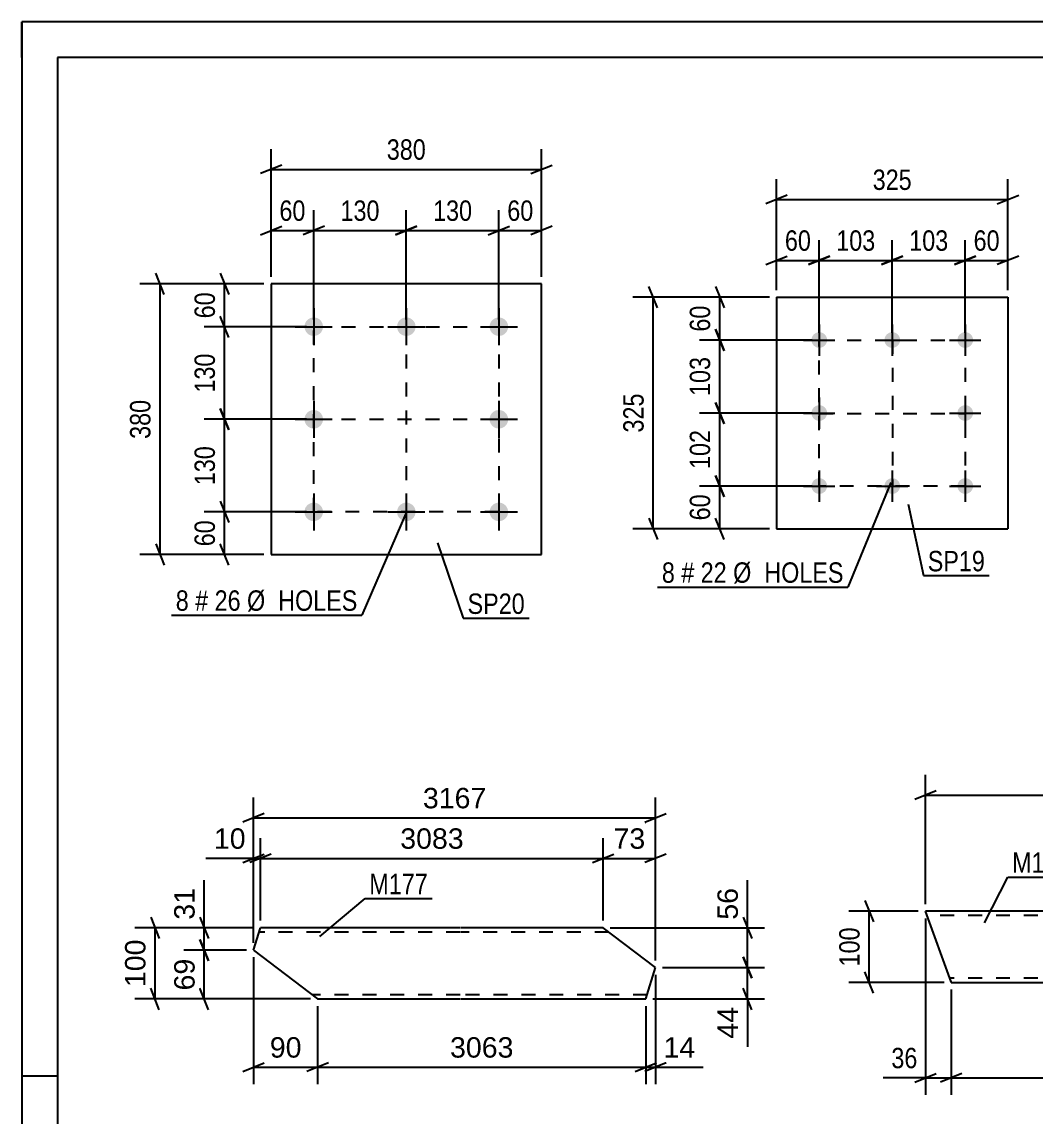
# Model space of a CAD drawing. Header units: millimetres. Extents: x 0 to 420, y 0 to 297.
# Drawn here: x 0 to 142.3, y 143.4 to 297 of the extents above; entities that cross this region are included whole.
import ezdxf

# ---------------------------------------------------------------- set-up
doc = ezdxf.new("R2010")
doc.units = ezdxf.units.MM
doc.linetypes.add('DXK_LINE_DOT2', pattern=[3.9198, 1.9599, -1.9599])
doc.styles.add('Arial', font='ARIAL.TTF', dxfattribs={"height": 0.2})
doc.styles.add('Arial Narrow', font='ARIALN.TTF', dxfattribs={"height": 0.2})

# ---------------------------------------------------------------- blocks, each defined once
blk = doc.blocks.new('Unknown-203762531-1135')
at = {"color": 5, "linetype": 'Continuous'}
for p, q in [((420, 297), (0, 297)), ((0, 297), (0, 0)), ((0, 292), (0, 297)), ((415, 292), (5, 292)), ((5, 292), (5, 5)), ((5, 149), (0, 149))]:
    blk.add_line(p, q, dxfattribs=at)
blk = doc.blocks.new('Bolt-203762531-2951 - 2917')
at = {"linetype": 'Continuous'}
for points in [[(40.99, 255.51, -1), (40.99, 252.91, -1)], [(53.99, 255.51, -1), (53.99, 252.91, -1)], [(66.99, 255.51, -1), (66.99, 252.91, -1)], [(40.99, 242.51, -1), (40.99, 239.91, -1)], [(66.99, 242.51, -1), (66.99, 239.91, -1)], [(40.99, 229.51, -1), (40.99, 226.91, -1)], [(53.99, 229.51, -1), (53.99, 226.91, -1)], [(66.99, 229.51, -1), (66.99, 226.91, -1)]]:
    blk.add_hatch(color=1, dxfattribs=at).paths.add_polyline_path(points)
at = {"color": 1, "linetype": 'Continuous'}
for p, q in [((40.99, 256.81), (40.99, 251.61)), ((53.99, 256.81), (53.99, 251.61)), ((66.99, 256.81), (66.99, 251.61)), ((38.39, 254.21), (43.59, 254.21)), ((51.39, 254.21), (56.59, 254.21)), ((64.39, 254.21), (69.59, 254.21)), ((40.99, 243.81), (40.99, 238.61)), ((66.99, 243.81), (66.99, 238.61)), ((38.39, 241.21), (43.59, 241.21)), ((64.39, 241.21), (69.59, 241.21)), ((40.99, 230.81), (40.99, 225.61)), ((53.99, 230.81), (53.99, 225.61)), ((66.99, 230.81), (66.99, 225.61)), ((38.39, 228.21), (43.59, 228.21)), ((51.39, 228.21), (56.59, 228.21)), ((64.39, 228.21), (69.59, 228.21))]:
    blk.add_line(p, q, dxfattribs=at)
blk = doc.blocks.new('Part-203762531-2956 - 2917')
at = {"color": 2, "linetype": 'Continuous'}
for p, q in [((34.99, 260.21), (34.99, 222.21)), ((72.99, 260.21), (34.99, 260.21)), ((72.99, 222.21), (72.99, 260.21)), ((34.99, 222.21), (72.99, 222.21))]:
    blk.add_line(p, q, dxfattribs=at)
blk = doc.blocks.new('Part-203762531-1890 - 1874')
at = {"color": 2, "linetype": 'Continuous'}
for p, q in [((32.55, 166.69), (33.53, 169.83)), ((61.54, 169.83), (33.53, 169.83)), ((81.64, 169.83), (61.64, 169.83)), ((88.98, 164.23), (81.64, 169.83)), ((32.55, 166.69), (41.54, 159.83)), ((87.61, 159.83), (88.98, 164.23)), ((41.54, 159.83), (61.54, 159.83)), ((61.64, 159.83), (87.61, 159.83))]:
    blk.add_line(p, q, dxfattribs=at)
at = {"color": 7, "linetype": 'DXK_LINE_DOT2'}
for p, q in [((61.54, 169.23), (33.34, 169.23)), ((82.43, 169.23), (61.64, 169.23)), ((61.54, 160.43), (40.75, 160.43)), ((87.8, 160.43), (61.64, 160.43))]:
    blk.add_line(p, q, dxfattribs=at)
blk = doc.blocks.new('Bolt-203762531-3238 - 3204')
at = {"linetype": 'Continuous'}
for points in [[(111.99, 253.44, -1), (111.99, 251.24, -1)], [(122.24, 253.44, -1), (122.24, 251.24, -1)], [(132.49, 253.44, -1), (132.49, 251.24, -1)], [(111.99, 243.19, -1), (111.99, 240.99, -1)], [(132.49, 243.19, -1), (132.49, 240.99, -1)], [(111.99, 232.94, -1), (111.99, 230.74, -1)], [(122.24, 232.94, -1), (122.24, 230.74, -1)], [(132.49, 232.94, -1), (132.49, 230.74, -1)]]:
    blk.add_hatch(color=1, dxfattribs=at).paths.add_polyline_path(points)
at = {"color": 1, "linetype": 'Continuous'}
for p, q in [((111.99, 254.54), (111.99, 250.14)), ((122.24, 254.54), (122.24, 250.14)), ((132.49, 254.54), (132.49, 250.14)), ((109.79, 252.34), (114.19, 252.34)), ((120.04, 252.34), (124.44, 252.34)), ((130.29, 252.34), (134.69, 252.34)), ((111.99, 244.29), (111.99, 239.89)), ((132.49, 244.29), (132.49, 239.89)), ((109.79, 242.09), (114.19, 242.09)), ((130.29, 242.09), (134.69, 242.09)), ((111.99, 234.04), (111.99, 229.64)), ((122.24, 234.04), (122.24, 229.64)), ((132.49, 234.04), (132.49, 229.64)), ((109.79, 231.84), (114.19, 231.84)), ((120.04, 231.84), (124.44, 231.84)), ((130.29, 231.84), (134.69, 231.84))]:
    blk.add_line(p, q, dxfattribs=at)
blk = doc.blocks.new('Part-203762531-3253 - 3204')
at = {"color": 2, "linetype": 'Continuous'}
for p, q in [((105.99, 258.34), (105.99, 225.84)), ((105.99, 258.34), (138.49, 258.34)), ((138.49, 258.34), (138.49, 225.84)), ((105.99, 225.84), (138.49, 225.84))]:
    blk.add_line(p, q, dxfattribs=at)
blk = doc.blocks.new('Part-203762531-3826 - 3810')
at = {"color": 2, "linetype": 'Continuous'}
for p, q in [((130.5, 162.23), (126.89, 172.14)), ((150.53, 172.14), (126.89, 172.14)), ((170.63, 172.14), (150.63, 172.14)), ((174.27, 162.14), (170.63, 172.14)), ((130.53, 162.14), (130.5, 162.23)), ((130.53, 162.14), (150.53, 162.14)), ((150.63, 162.14), (174.27, 162.14))]:
    blk.add_line(p, q, dxfattribs=at)
at = {"color": 7, "linetype": 'DXK_LINE_DOT2'}
for p, q in [((150.53, 171.54), (127.11, 171.54)), ((170.85, 171.54), (150.63, 171.54)), ((150.53, 162.74), (130.31, 162.74)), ((174.05, 162.74), (150.63, 162.74))]:
    blk.add_line(p, q, dxfattribs=at)
blk = doc.blocks.new('Rectangle-203762531-3043 - 2917')
at = {"color": 1, "linetype": 'DXK_LINE_DOT2'}
blk.add_lwpolyline([(40.99, 254.21), (66.99, 254.21), (66.99, 228.21), (40.99, 228.21), (40.99, 254.21)], close=True, dxfattribs=at)
blk = doc.blocks.new('Rectangle-203762531-3340 - 3204')
at = {"color": 1, "linetype": 'DXK_LINE_DOT2'}
blk.add_lwpolyline([(111.99, 252.34), (132.49, 252.34), (132.49, 231.84), (111.99, 231.84), (111.99, 252.34)], close=True, dxfattribs=at)
blk = doc.blocks.new('Line-203762531-3029 - 2917')
at = {"color": 1, "linetype": 'DXK_LINE_DOT2'}
blk.add_line((53.99, 254.21), (53.99, 228.21), dxfattribs=at)
blk = doc.blocks.new('Line-203762531-3326 - 3204')
at = {"color": 1, "linetype": 'DXK_LINE_DOT2'}
blk.add_line((122.29, 252.34), (122.29, 231.84), dxfattribs=at)
blk = doc.blocks.new('Line-203762531-3036 - 2917')
at = {"color": 1, "linetype": 'DXK_LINE_DOT2'}
blk.add_line((40.99, 241.21), (66.99, 241.21), dxfattribs=at)
blk = doc.blocks.new('Line-203762531-3333 - 3204')
at = {"color": 1, "linetype": 'DXK_LINE_DOT2'}
blk.add_line((111.99, 242.04), (132.49, 242.04), dxfattribs=at)
blk = doc.blocks.new('StraightDimension-203762531-2958 - 2917')
at = {"color": 7, "linetype": 'Continuous'}
for p, q in [((34.99, 261.21), (34.99, 279.15)), ((72.99, 261.21), (72.99, 279.15)), ((36.49, 276.9), (33.49, 275.7)), ((71.49, 275.7), (74.49, 276.9)), ((34.99, 276.3), (72.99, 276.3))]:
    blk.add_line(p, q, dxfattribs=at)
at = {"color": 0}
blk.add_wipeout([(57.34, 277.05), (57.34, 281.25), (50.65, 281.25), (50.65, 277.05)], dxfattribs=at)
at = {"color": 3, "style": 'Arial Narrow'}
blk.add_text('380', height=2.863, dxfattribs=at).set_placement((51.25, 277.65))
blk = doc.blocks.new('StraightDimension-203762531-2969 - 2917')
at = {"color": 7, "linetype": 'Continuous'}
for p, q in [((53.99, 255.21), (53.99, 270.57)), ((66.99, 255.21), (66.99, 270.57)), ((55.49, 268.32), (52.49, 267.12)), ((53.99, 267.72), (66.99, 267.72)), ((65.49, 267.12), (68.49, 268.32))]:
    blk.add_line(p, q, dxfattribs=at)
at = {"color": 0}
blk.add_wipeout([(63.84, 268.47), (63.84, 272.67), (57.15, 272.67), (57.15, 268.47)], dxfattribs=at)
at = {"color": 3, "style": 'Arial Narrow'}
blk.add_text('130', height=2.863, dxfattribs=at).set_placement((57.75, 269.07))
blk = doc.blocks.new('StraightDimension-203762531-2971 - 2917')
at = {"color": 7, "linetype": 'Continuous'}
for p, q in [((40.99, 255.21), (40.99, 270.57)), ((53.99, 255.21), (53.99, 270.57)), ((42.49, 268.32), (39.49, 267.12)), ((40.99, 267.72), (53.99, 267.72)), ((52.49, 267.12), (55.49, 268.32))]:
    blk.add_line(p, q, dxfattribs=at)
at = {"color": 0}
blk.add_wipeout([(50.84, 268.47), (50.84, 272.67), (44.15, 272.67), (44.15, 268.47)], dxfattribs=at)
at = {"color": 3, "style": 'Arial Narrow'}
blk.add_text('130', height=2.863, dxfattribs=at).set_placement((44.75, 269.07))
blk = doc.blocks.new('StraightDimension-203762531-2973 - 2917')
at = {"color": 7, "linetype": 'Continuous'}
for p, q in [((34.99, 261.21), (34.99, 270.57)), ((40.99, 255.21), (40.99, 270.57)), ((33.49, 267.12), (36.49, 268.32)), ((34.99, 267.72), (40.99, 267.72)), ((42.49, 268.32), (39.49, 267.12))]:
    blk.add_line(p, q, dxfattribs=at)
at = {"color": 0}
blk.add_wipeout([(40.42, 268.47), (40.42, 272.67), (35.57, 272.67), (35.57, 268.47)], dxfattribs=at)
at = {"color": 3, "style": 'Arial Narrow'}
blk.add_text('60', height=2.863, dxfattribs=at).set_placement((36.17, 269.07))
blk = doc.blocks.new('StraightDimension-203762531-2983 - 2917')
at = {"color": 7, "linetype": 'Continuous'}
for p, q in [((66.99, 255.21), (66.99, 270.57)), ((72.99, 261.21), (72.99, 270.57)), ((65.49, 267.12), (68.49, 268.32)), ((66.99, 267.72), (72.99, 267.72)), ((74.49, 268.32), (71.49, 267.12))]:
    blk.add_line(p, q, dxfattribs=at)
at = {"color": 0}
blk.add_wipeout([(72.42, 268.47), (72.42, 272.67), (67.57, 272.67), (67.57, 268.47)], dxfattribs=at)
at = {"color": 3, "style": 'Arial Narrow'}
blk.add_text('60', height=2.863, dxfattribs=at).set_placement((68.17, 269.07))
blk = doc.blocks.new('StraightDimension-203762531-2994 - 2917')
at = {"color": 7, "linetype": 'Continuous'}
for p, q in [((20, 258.71), (18.8, 261.71)), ((33.99, 260.21), (16.55, 260.21)), ((19.4, 222.21), (19.4, 260.21)), ((18.8, 223.71), (20, 220.71)), ((33.99, 222.21), (16.55, 222.21))]:
    blk.add_line(p, q, dxfattribs=at)
at = {"color": 0}
blk.add_wipeout([(18.65, 244.55), (14.45, 244.55), (14.45, 237.86), (18.65, 237.86)], dxfattribs=at)
at = {"color": 3, "style": 'Arial Narrow'}
blk.add_text('380', height=2.863, rotation=90.0002, dxfattribs=at).set_placement((18.05, 238.46))
blk = doc.blocks.new('StraightDimension-203762531-3005 - 2917')
at = {"color": 7, "linetype": 'Continuous'}
for p, q in [((39.99, 241.21), (25.61, 241.21)), ((29.06, 239.71), (27.86, 242.71)), ((28.46, 228.21), (28.46, 241.21)), ((27.86, 229.71), (29.06, 226.71)), ((39.99, 228.21), (25.61, 228.21))]:
    blk.add_line(p, q, dxfattribs=at)
at = {"color": 0}
blk.add_wipeout([(27.71, 238.05), (23.51, 238.05), (23.51, 231.36), (27.71, 231.36)], dxfattribs=at)
at = {"color": 3, "style": 'Arial Narrow'}
blk.add_text('130', height=2.863, rotation=90.0002, dxfattribs=at).set_placement((27.11, 231.96))
blk = doc.blocks.new('StraightDimension-203762531-3007 - 2917')
at = {"color": 7, "linetype": 'Continuous'}
for p, q in [((29.06, 252.71), (27.86, 255.71)), ((39.99, 254.21), (25.61, 254.21)), ((28.46, 241.21), (28.46, 254.21)), ((39.99, 241.21), (25.61, 241.21)), ((27.86, 242.71), (29.06, 239.71))]:
    blk.add_line(p, q, dxfattribs=at)
at = {"color": 0}
blk.add_wipeout([(27.71, 251.05), (23.51, 251.05), (23.51, 244.36), (27.71, 244.36)], dxfattribs=at)
at = {"color": 3, "style": 'Arial Narrow'}
blk.add_text('130', height=2.863, rotation=90.0002, dxfattribs=at).set_placement((27.11, 244.96))
blk = doc.blocks.new('StraightDimension-203762531-3009 - 2917')
at = {"color": 7, "linetype": 'Continuous'}
for p, q in [((27.86, 229.71), (29.06, 226.71)), ((39.99, 228.21), (25.61, 228.21)), ((28.46, 222.21), (28.46, 228.21)), ((29.06, 220.71), (27.86, 223.71)), ((33.99, 222.21), (25.61, 222.21))]:
    blk.add_line(p, q, dxfattribs=at)
at = {"color": 0}
blk.add_wipeout([(27.71, 227.63), (23.51, 227.63), (23.51, 222.78), (27.71, 222.78)], dxfattribs=at)
at = {"color": 3, "style": 'Arial Narrow'}
blk.add_text('60', height=2.863, rotation=90.0002, dxfattribs=at).set_placement((27.11, 223.38))
blk = doc.blocks.new('StraightDimension-203762531-3019 - 2917')
at = {"color": 7, "linetype": 'Continuous'}
for p, q in [((27.86, 261.71), (29.06, 258.71)), ((33.99, 260.21), (25.61, 260.21)), ((28.46, 254.21), (28.46, 260.21)), ((29.06, 252.71), (27.86, 255.71)), ((39.99, 254.21), (25.61, 254.21))]:
    blk.add_line(p, q, dxfattribs=at)
at = {"color": 0}
blk.add_wipeout([(27.71, 259.63), (23.51, 259.63), (23.51, 254.78), (27.71, 254.78)], dxfattribs=at)
at = {"color": 3, "style": 'Arial Narrow'}
blk.add_text('60', height=2.863, rotation=90.0002, dxfattribs=at).set_placement((27.11, 255.38))
blk = doc.blocks.new('StraightDimension-203762531-13877 - 1874')
at = {"color": 7, "linetype": 'Continuous'}
for p, q in [((101.3, 165.73), (102.5, 162.73)), ((89.98, 164.23), (104.3, 164.23)), ((101.9, 159.83), (101.9, 164.23)), ((102.5, 158.33), (101.3, 161.33)), ((88.61, 159.83), (104.3, 159.83))]:
    blk.add_line(p, q, dxfattribs=at)
at = {"color": 0}
blk.add_wipeout([(101.15, 159.31), (96.95, 159.31), (96.95, 153.66), (101.15, 153.66)], dxfattribs=at)
at = {"color": 7, "linetype": 'Continuous'}
blk.add_line((101.9, 159.83), (101.9, 153.13), dxfattribs=at)
blk.add_line((101.9, 159.83), (101.9, 153.13), dxfattribs=at)
at = {"color": 3, "style": 'Arial'}
blk.add_text('44', height=2.865, rotation=90.0002, dxfattribs=at).set_placement((100.55, 154.26))
blk = doc.blocks.new('StraightDimension-203762531-13668 - 1874')
at = {"color": 7, "linetype": 'Continuous'}
for p, q in [((32.55, 167.69), (32.55, 182.42)), ((33.53, 170.83), (33.53, 182.42)), ((31.05, 178.97), (34.05, 180.17)), ((35.03, 180.17), (32.03, 178.97)), ((32.55, 179.57), (33.53, 179.57))]:
    blk.add_line(p, q, dxfattribs=at)
at = {"color": 0}
blk.add_wipeout([(32.02, 180.32), (32.02, 184.52), (26.37, 184.52), (26.37, 180.32)], dxfattribs=at)
at = {"color": 7, "linetype": 'Continuous'}
blk.add_line((32.55, 179.57), (25.85, 179.57), dxfattribs=at)
blk.add_line((32.55, 179.57), (25.85, 179.57), dxfattribs=at)
at = {"color": 3, "style": 'Arial'}
blk.add_text('10', height=2.865, dxfattribs=at).set_placement((26.97, 180.92))
blk = doc.blocks.new('StraightDimension-203762531-13732 - 1874')
at = {"color": 7, "linetype": 'Continuous'}
for p, q in [((41.54, 158.83), (41.54, 147.85)), ((87.61, 158.83), (87.61, 147.85)), ((43.04, 150.85), (40.04, 149.65)), ((86.11, 149.65), (89.11, 150.85)), ((41.54, 150.25), (87.61, 150.25))]:
    blk.add_line(p, q, dxfattribs=at)
at = {"color": 0}
blk.add_wipeout([(69.62, 151), (69.62, 155.2), (59.53, 155.2), (59.53, 151)], dxfattribs=at)
at = {"color": 3, "style": 'Arial'}
blk.add_text('3063', height=2.865, dxfattribs=at).set_placement((60.13, 151.6))
blk = doc.blocks.new('StraightDimension-203762531-13666 - 1874')
at = {"color": 7, "linetype": 'Continuous'}
for p, q in [((81.64, 170.83), (81.64, 182.42)), ((88.98, 165.23), (88.98, 182.42)), ((80.14, 178.97), (83.14, 180.17)), ((90.48, 180.17), (87.48, 178.97)), ((81.64, 179.57), (88.98, 179.57))]:
    blk.add_line(p, q, dxfattribs=at)
at = {"color": 0}
blk.add_wipeout([(88.14, 180.32), (88.14, 184.52), (82.49, 184.52), (82.49, 180.32)], dxfattribs=at)
at = {"color": 3, "style": 'Arial'}
blk.add_text('73', height=2.865, dxfattribs=at).set_placement((83.09, 180.92))
blk = doc.blocks.new('StraightDimension-203762531-13650 - 1874')
at = {"color": 7, "linetype": 'Continuous'}
for p, q in [((32.55, 167.69), (32.55, 188.1)), ((88.98, 165.23), (88.98, 188.1)), ((34.05, 185.85), (31.05, 184.65)), ((32.55, 185.25), (88.98, 185.25)), ((87.48, 184.65), (90.48, 185.85))]:
    blk.add_line(p, q, dxfattribs=at)
at = {"color": 0}
blk.add_wipeout([(65.81, 186), (65.81, 190.2), (55.72, 190.2), (55.72, 186)], dxfattribs=at)
at = {"color": 3, "style": 'Arial'}
blk.add_text('3167', height=2.865, dxfattribs=at).set_placement((56.32, 186.6))
blk = doc.blocks.new('StraightDimension-203762531-13795 - 1874')
at = {"color": 7, "linetype": 'Continuous'}
for p, q in [((18.1, 171.33), (19.3, 168.33)), ((32.53, 169.83), (15.85, 169.83)), ((18.7, 159.83), (18.7, 169.83)), ((19.3, 158.33), (18.1, 161.33)), ((40.54, 159.83), (15.85, 159.83))]:
    blk.add_line(p, q, dxfattribs=at)
at = {"color": 0}
blk.add_wipeout([(17.95, 168.77), (13.75, 168.77), (13.75, 160.9), (17.95, 160.9)], dxfattribs=at)
at = {"color": 3, "style": 'Arial'}
blk.add_text('100', height=2.865, rotation=90.0002, dxfattribs=at).set_placement((17.35, 161.5))
blk = doc.blocks.new('StraightDimension-203762531-13667 - 1874')
at = {"color": 7, "linetype": 'Continuous'}
for p, q in [((33.53, 170.83), (33.53, 182.42)), ((81.64, 170.83), (81.64, 182.42)), ((35.03, 180.17), (32.03, 178.97)), ((80.14, 178.97), (83.14, 180.17)), ((33.53, 179.57), (81.64, 179.57))]:
    blk.add_line(p, q, dxfattribs=at)
at = {"color": 0}
blk.add_wipeout([(62.63, 180.32), (62.63, 184.52), (52.54, 184.52), (52.54, 180.32)], dxfattribs=at)
at = {"color": 3, "style": 'Arial'}
blk.add_text('3083', height=2.865, dxfattribs=at).set_placement((53.14, 180.92))
blk = doc.blocks.new('StraightDimension-203762531-13731 - 1874')
at = {"color": 7, "linetype": 'Continuous'}
for p, q in [((88.98, 163.23), (88.98, 147.85)), ((87.61, 158.83), (87.61, 147.85)), ((86.11, 149.65), (89.11, 150.85)), ((90.48, 150.85), (87.48, 149.65)), ((87.61, 150.25), (88.98, 150.25))]:
    blk.add_line(p, q, dxfattribs=at)
at = {"color": 0}
blk.add_wipeout([(95.16, 151), (95.16, 155.2), (89.51, 155.2), (89.51, 151)], dxfattribs=at)
at = {"color": 7, "linetype": 'Continuous'}
blk.add_line((88.98, 150.25), (95.68, 150.25), dxfattribs=at)
blk.add_line((88.98, 150.25), (95.68, 150.25), dxfattribs=at)
at = {"color": 3, "style": 'Arial'}
blk.add_text('14', height=2.865, dxfattribs=at).set_placement((90.11, 151.6))
blk = doc.blocks.new('StraightDimension-203762531-13733 - 1874')
at = {"color": 7, "linetype": 'Continuous'}
for p, q in [((32.55, 165.69), (32.55, 147.85)), ((41.54, 158.83), (41.54, 147.85)), ((31.05, 149.65), (34.05, 150.85)), ((43.04, 150.85), (40.04, 149.65)), ((32.55, 150.25), (41.54, 150.25))]:
    blk.add_line(p, q, dxfattribs=at)
at = {"color": 0}
blk.add_wipeout([(39.87, 151), (39.87, 155.2), (34.22, 155.2), (34.22, 151)], dxfattribs=at)
at = {"color": 3, "style": 'Arial'}
blk.add_text('90', height=2.865, dxfattribs=at).set_placement((34.82, 151.6))
blk = doc.blocks.new('StraightDimension-203762531-13827 - 1874')
at = {"color": 7, "linetype": 'Continuous'}
for p, q in [((25.01, 171.33), (26.21, 168.33)), ((32.53, 169.83), (22.76, 169.83)), ((25.61, 166.69), (25.61, 169.83)), ((26.21, 165.19), (25.01, 168.19)), ((31.55, 166.69), (22.76, 166.69))]:
    blk.add_line(p, q, dxfattribs=at)
at = {"color": 0}
blk.add_wipeout([(24.86, 176), (20.66, 176), (20.66, 170.36), (24.86, 170.36)], dxfattribs=at)
at = {"color": 7, "linetype": 'Continuous'}
blk.add_line((25.61, 169.83), (25.61, 176.53), dxfattribs=at)
blk.add_line((25.61, 169.83), (25.61, 176.53), dxfattribs=at)
at = {"color": 3, "style": 'Arial'}
blk.add_text('31', height=2.865, rotation=90.0002, dxfattribs=at).set_placement((24.26, 170.96))
blk = doc.blocks.new('StraightDimension-203762531-13828 - 1874')
at = {"color": 7, "linetype": 'Continuous'}
for p, q in [((25.01, 168.19), (26.21, 165.19)), ((31.55, 166.69), (22.76, 166.69)), ((25.61, 159.83), (25.61, 166.69)), ((26.21, 158.33), (25.01, 161.33)), ((40.54, 159.83), (22.76, 159.83))]:
    blk.add_line(p, q, dxfattribs=at)
at = {"color": 0}
blk.add_wipeout([(24.86, 166.08), (20.66, 166.08), (20.66, 160.43), (24.86, 160.43)], dxfattribs=at)
at = {"color": 3, "style": 'Arial'}
blk.add_text('69', height=2.865, rotation=90.0002, dxfattribs=at).set_placement((24.26, 161.03))
blk = doc.blocks.new('StraightDimension-203762531-13876 - 1874')
at = {"color": 7, "linetype": 'Continuous'}
for p, q in [((101.3, 171.33), (102.5, 168.33)), ((82.64, 169.83), (104.3, 169.83)), ((101.9, 164.23), (101.9, 169.83)), ((102.5, 162.73), (101.3, 165.73)), ((89.98, 164.23), (104.3, 164.23))]:
    blk.add_line(p, q, dxfattribs=at)
at = {"color": 0}
blk.add_wipeout([(101.15, 176), (96.95, 176), (96.95, 170.36), (101.15, 170.36)], dxfattribs=at)
at = {"color": 7, "linetype": 'Continuous'}
blk.add_line((101.9, 169.83), (101.9, 176.53), dxfattribs=at)
blk.add_line((101.9, 169.83), (101.9, 176.53), dxfattribs=at)
at = {"color": 3, "style": 'Arial'}
blk.add_text('56', height=2.865, rotation=90.0002, dxfattribs=at).set_placement((100.55, 170.96))
blk = doc.blocks.new('StraightDimension-203762531-3255 - 3204')
at = {"color": 7, "linetype": 'Continuous'}
for p, q in [((89.27, 256.84), (88.07, 259.84)), ((104.99, 258.34), (85.82, 258.34)), ((88.67, 225.84), (88.67, 258.34)), ((104.99, 225.84), (85.82, 225.84)), ((88.07, 227.34), (89.27, 224.34))]:
    blk.add_line(p, q, dxfattribs=at)
at = {"color": 0}
blk.add_wipeout([(87.92, 245.44), (83.72, 245.44), (83.72, 238.75), (87.92, 238.75)], dxfattribs=at)
at = {"color": 3, "style": 'Arial Narrow'}
blk.add_text('325', height=2.863, rotation=90.0002, dxfattribs=at).set_placement((87.32, 239.35))
blk = doc.blocks.new('StraightDimension-203762531-3266 - 3204')
at = {"color": 7, "linetype": 'Continuous'}
for p, q in [((97.41, 259.84), (98.61, 256.84)), ((104.99, 258.34), (95.16, 258.34)), ((98.01, 252.34), (98.01, 258.34)), ((98.61, 250.84), (97.41, 253.84)), ((110.99, 252.34), (95.16, 252.34))]:
    blk.add_line(p, q, dxfattribs=at)
at = {"color": 0}
blk.add_wipeout([(97.26, 257.77), (93.06, 257.77), (93.06, 252.92), (97.26, 252.92)], dxfattribs=at)
at = {"color": 3, "style": 'Arial Narrow'}
blk.add_text('60', height=2.863, rotation=90.0002, dxfattribs=at).set_placement((96.66, 253.52))
blk = doc.blocks.new('StraightDimension-203762531-3276 - 3204')
at = {"color": 7, "linetype": 'Continuous'}
for p, q in [((97.41, 233.34), (98.61, 230.34)), ((110.99, 231.84), (95.16, 231.84)), ((98.01, 225.84), (98.01, 231.84)), ((104.99, 225.84), (95.16, 225.84)), ((98.61, 224.34), (97.41, 227.34))]:
    blk.add_line(p, q, dxfattribs=at)
at = {"color": 0}
blk.add_wipeout([(97.26, 231.27), (93.06, 231.27), (93.06, 226.42), (97.26, 226.42)], dxfattribs=at)
at = {"color": 3, "style": 'Arial Narrow'}
blk.add_text('60', height=2.863, rotation=90.0002, dxfattribs=at).set_placement((96.66, 227.02))
blk = doc.blocks.new('StraightDimension-203762531-3286 - 3204')
at = {"color": 7, "linetype": 'Continuous'}
for p, q in [((97.41, 253.84), (98.61, 250.84)), ((110.99, 252.34), (95.16, 252.34)), ((98.01, 242.09), (98.01, 252.34)), ((98.61, 240.59), (97.41, 243.59)), ((110.99, 242.09), (95.16, 242.09))]:
    blk.add_line(p, q, dxfattribs=at)
at = {"color": 0}
blk.add_wipeout([(97.26, 250.56), (93.06, 250.56), (93.06, 243.88), (97.26, 243.88)], dxfattribs=at)
at = {"color": 3, "style": 'Arial Narrow'}
blk.add_text('103', height=2.863, rotation=90.0002, dxfattribs=at).set_placement((96.66, 244.48))
blk = doc.blocks.new('StraightDimension-203762531-3288 - 3204')
at = {"color": 7, "linetype": 'Continuous'}
for p, q in [((97.41, 243.59), (98.61, 240.59)), ((110.99, 242.09), (95.16, 242.09)), ((98.01, 231.84), (98.01, 242.09)), ((98.61, 230.34), (97.41, 233.34)), ((110.99, 231.84), (95.16, 231.84))]:
    blk.add_line(p, q, dxfattribs=at)
at = {"color": 0}
blk.add_wipeout([(97.26, 240.31), (93.06, 240.31), (93.06, 233.63), (97.26, 233.63)], dxfattribs=at)
at = {"color": 3, "style": 'Arial Narrow'}
blk.add_text('102', height=2.863, rotation=90.0002, dxfattribs=at).set_placement((96.66, 234.23))
blk = doc.blocks.new('StraightDimension-203762531-3291 - 3204')
at = {"color": 7, "linetype": 'Continuous'}
for p, q in [((111.99, 253.34), (111.99, 266.37)), ((122.24, 253.34), (122.24, 266.37)), ((110.49, 262.92), (113.49, 264.12)), ((111.99, 263.52), (122.24, 263.52)), ((123.74, 264.12), (120.74, 262.92))]:
    blk.add_line(p, q, dxfattribs=at)
at = {"color": 0}
blk.add_wipeout([(120.45, 264.27), (120.45, 268.47), (113.77, 268.47), (113.77, 264.27)], dxfattribs=at)
at = {"color": 3, "style": 'Arial Narrow'}
blk.add_text('103', height=2.863, dxfattribs=at).set_placement((114.37, 264.87))
blk = doc.blocks.new('StraightDimension-203762531-3293 - 3204')
at = {"color": 7, "linetype": 'Continuous'}
for p, q in [((122.24, 253.34), (122.24, 266.37)), ((132.49, 253.34), (132.49, 266.37)), ((120.74, 262.92), (123.74, 264.12)), ((122.24, 263.52), (132.49, 263.52)), ((133.99, 264.12), (130.99, 262.92))]:
    blk.add_line(p, q, dxfattribs=at)
at = {"color": 0}
blk.add_wipeout([(130.7, 264.27), (130.7, 268.47), (124.02, 268.47), (124.02, 264.27)], dxfattribs=at)
at = {"color": 3, "style": 'Arial Narrow'}
blk.add_text('103', height=2.863, dxfattribs=at).set_placement((124.62, 264.87))
blk = doc.blocks.new('StraightDimension-203762531-3295 - 3204')
at = {"color": 7, "linetype": 'Continuous'}
for p, q in [((105.99, 259.34), (105.99, 266.37)), ((111.99, 253.34), (111.99, 266.37)), ((104.49, 262.92), (107.49, 264.12)), ((105.99, 263.52), (111.99, 263.52)), ((113.49, 264.12), (110.49, 262.92))]:
    blk.add_line(p, q, dxfattribs=at)
at = {"color": 0}
blk.add_wipeout([(111.41, 264.27), (111.41, 268.47), (106.56, 268.47), (106.56, 264.27)], dxfattribs=at)
at = {"color": 3, "style": 'Arial Narrow'}
blk.add_text('60', height=2.863, dxfattribs=at).set_placement((107.16, 264.87))
blk = doc.blocks.new('StraightDimension-203762531-3305 - 3204')
at = {"color": 7, "linetype": 'Continuous'}
for p, q in [((132.49, 253.34), (132.49, 266.37)), ((138.49, 259.34), (138.49, 266.37)), ((130.99, 262.92), (133.99, 264.12)), ((132.49, 263.52), (138.49, 263.52)), ((139.99, 264.12), (136.99, 262.92))]:
    blk.add_line(p, q, dxfattribs=at)
at = {"color": 0}
blk.add_wipeout([(137.91, 264.27), (137.91, 268.47), (133.06, 268.47), (133.06, 264.27)], dxfattribs=at)
at = {"color": 3, "style": 'Arial Narrow'}
blk.add_text('60', height=2.863, dxfattribs=at).set_placement((133.66, 264.87))
blk = doc.blocks.new('StraightDimension-203762531-3316 - 3204')
at = {"color": 7, "linetype": 'Continuous'}
for p, q in [((105.99, 259.34), (105.99, 274.91)), ((138.49, 259.34), (138.49, 274.91)), ((107.49, 272.66), (104.49, 271.46)), ((105.99, 272.06), (138.49, 272.06)), ((136.99, 271.46), (139.99, 272.66))]:
    blk.add_line(p, q, dxfattribs=at)
at = {"color": 0}
blk.add_wipeout([(125.58, 272.81), (125.58, 277.01), (118.89, 277.01), (118.89, 272.81)], dxfattribs=at)
at = {"color": 3, "style": 'Arial Narrow'}
blk.add_text('325', height=2.863, dxfattribs=at).set_placement((119.49, 273.41))
blk = doc.blocks.new('StraightDimension-203762531-3889 - 3810')
at = {"color": 7, "linetype": 'Continuous'}
for p, q in [((126.89, 173.14), (126.89, 191.29)), ((174.27, 163.14), (174.27, 191.29)), ((128.39, 189.04), (125.39, 187.84)), ((172.77, 187.84), (175.77, 189.04)), ((126.89, 188.44), (174.27, 188.44))]:
    blk.add_line(p, q, dxfattribs=at)
at = {"color": 0}
blk.add_wipeout([(154.84, 189.19), (154.84, 193.39), (146.32, 193.39), (146.32, 189.19)], dxfattribs=at)
at = {"color": 3, "style": 'Arial Narrow'}
blk.add_text('3261', height=2.863, dxfattribs=at).set_placement((146.92, 189.79))
blk = doc.blocks.new('StraightDimension-203762531-3854 - 3810')
at = {"color": 7, "linetype": 'Continuous'}
for p, q in [((126.89, 171.14), (126.89, 146.36)), ((130.53, 161.14), (130.53, 146.36)), ((125.39, 148.16), (128.39, 149.36)), ((132.03, 149.36), (129.03, 148.16)), ((126.89, 148.76), (130.53, 148.76))]:
    blk.add_line(p, q, dxfattribs=at)
at = {"color": 0}
blk.add_wipeout([(126.36, 149.51), (126.36, 153.71), (121.51, 153.71), (121.51, 149.51)], dxfattribs=at)
at = {"color": 7, "linetype": 'Continuous'}
blk.add_line((126.89, 148.76), (120.98, 148.76), dxfattribs=at)
blk.add_line((126.89, 148.76), (120.98, 148.76), dxfattribs=at)
at = {"color": 3, "style": 'Arial Narrow'}
blk.add_text('36', height=2.863, dxfattribs=at).set_placement((122.11, 150.11))
blk = doc.blocks.new('StraightDimension-203762531-3829 - 3810')
at = {"color": 7, "linetype": 'Continuous'}
for p, q in [((118.4, 173.64), (119.6, 170.64)), ((125.89, 172.14), (116.15, 172.14)), ((119, 162.14), (119, 172.14)), ((119.6, 160.64), (118.4, 163.64)), ((129.53, 162.14), (116.15, 162.14))]:
    blk.add_line(p, q, dxfattribs=at)
at = {"color": 0}
blk.add_wipeout([(118.25, 170.48), (114.05, 170.48), (114.05, 163.8), (118.25, 163.8)], dxfattribs=at)
at = {"color": 3, "style": 'Arial Narrow'}
blk.add_text('100', height=2.863, rotation=90.0002, dxfattribs=at).set_placement((117.65, 164.4))
blk = doc.blocks.new('StraightDimension-203762531-3871 - 3810')
at = {"color": 7, "linetype": 'Continuous'}
for p, q in [((130.53, 161.14), (130.53, 146.36)), ((174.27, 161.14), (174.27, 146.36)), ((132.03, 149.36), (129.03, 148.16)), ((172.77, 148.16), (175.77, 149.36)), ((130.53, 148.76), (174.27, 148.76))]:
    blk.add_line(p, q, dxfattribs=at)
at = {"color": 0}
blk.add_wipeout([(156.66, 149.51), (156.66, 153.71), (148.14, 153.71), (148.14, 149.51)], dxfattribs=at)
at = {"color": 3, "style": 'Arial Narrow'}
blk.add_text('3225', height=2.863, dxfattribs=at).set_placement((148.74, 150.11))
blk = doc.blocks.new('Mark-203762531-2947 - 2917')
at = {"color": 0}
for points in [[(23.44, 214.33), (23.44, 217.33), (21.61, 217.33), (21.61, 214.33)], [(26.17, 214.33), (26.17, 217.33), (24.34, 217.33), (24.34, 214.33)], [(30.72, 214.33), (30.72, 217.33), (27.07, 217.33), (27.07, 214.33)], [(47.15, 214.33), (47.15, 217.33), (31.62, 217.33), (31.62, 214.33)]]:
    blk.add_wipeout(points, dxfattribs=at)
for points in [[(23.44, 214.33), (23.44, 217.33), (21.61, 217.33), (21.61, 214.33)], [(26.17, 214.33), (26.17, 217.33), (24.34, 217.33), (24.34, 214.33)], [(30.72, 214.33), (30.72, 217.33), (27.07, 217.33), (27.07, 214.33)], [(47.15, 214.33), (47.15, 217.33), (31.62, 217.33), (31.62, 214.33)]]:
    blk.add_wipeout(points, dxfattribs=at)
at = {"color": 7, "linetype": 'Continuous'}
for p in [(53.94, 227.98), (21.01, 213.73)]:
    blk.add_line(p, (47.75, 213.73), dxfattribs=at)
at = {"color": 3, "style": 'Arial Narrow'}
for s, height, p in [('8', 2.86, (21.61, 214.33)), ('#', 2.86, (24.34, 214.33)), ('26', 2.863, (27.07, 214.33)), ('Ø  HOLES', 2.863, (31.62, 214.33))]:
    blk.add_text(s, height=height, dxfattribs=at).set_placement(p)
blk = doc.blocks.new('Mark-203762531-2952 - 2917')
at = {"color": 0}
blk.add_wipeout([(70.63, 213.89), (70.63, 216.89), (62.59, 216.89), (62.59, 213.89)], dxfattribs=at)
blk.add_wipeout([(70.63, 213.89), (70.63, 216.89), (62.59, 216.89), (62.59, 213.89)], dxfattribs=at)
at = {"color": 30, "linetype": 'Continuous'}
for p, q in [((58.36, 223.87), (61.99, 213.29)), ((61.99, 213.29), (71.23, 213.29))]:
    blk.add_line(p, q, dxfattribs=at)
at = {"color": 3, "style": 'Arial Narrow'}
blk.add_text('SP20', height=2.863, dxfattribs=at).set_placement((62.59, 213.89))
blk = doc.blocks.new('Mark-203762531-1886 - 1874')
at = {"color": 0}
blk.add_wipeout([(57.01, 174.54), (57.01, 177.54), (48.79, 177.54), (48.79, 174.54)], dxfattribs=at)
blk.add_wipeout([(57.01, 174.54), (57.01, 177.54), (48.79, 177.54), (48.79, 174.54)], dxfattribs=at)
at = {"color": 30, "linetype": 'Continuous'}
for p, q in [((41.83, 168.6), (48.19, 173.94)), ((48.19, 173.94), (57.61, 173.94))]:
    blk.add_line(p, q, dxfattribs=at)
at = {"color": 3, "style": 'Arial Narrow'}
blk.add_text('M177', height=2.863, dxfattribs=at).set_placement((48.79, 174.54))
blk = doc.blocks.new('Mark-203762531-3234 - 3204')
at = {"color": 0}
for points in [[(91.71, 218.26), (91.71, 221.26), (89.88, 221.26), (89.88, 218.26)], [(94.43, 218.26), (94.43, 221.26), (92.61, 221.26), (92.61, 218.26)], [(98.99, 218.26), (98.99, 221.26), (95.33, 221.26), (95.33, 218.26)], [(115.42, 218.26), (115.42, 221.26), (99.89, 221.26), (99.89, 218.26)]]:
    blk.add_wipeout(points, dxfattribs=at)
for points in [[(91.71, 218.26), (91.71, 221.26), (89.88, 221.26), (89.88, 218.26)], [(94.43, 218.26), (94.43, 221.26), (92.61, 221.26), (92.61, 218.26)], [(98.99, 218.26), (98.99, 221.26), (95.33, 221.26), (95.33, 218.26)], [(115.42, 218.26), (115.42, 221.26), (99.89, 221.26), (99.89, 218.26)]]:
    blk.add_wipeout(points, dxfattribs=at)
at = {"color": 7, "linetype": 'Continuous'}
for p in [(122.05, 232.36), (89.28, 217.66)]:
    blk.add_line(p, (116.02, 217.66), dxfattribs=at)
at = {"color": 3, "style": 'Arial Narrow'}
for s, height, p in [('Ø  HOLES', 2.863, (99.89, 218.26)), ('8', 2.86, (89.88, 218.26)), ('#', 2.86, (92.61, 218.26)), ('22', 2.863, (95.33, 218.26))]:
    blk.add_text(s, height=height, dxfattribs=at).set_placement(p)
blk = doc.blocks.new('Mark-203762531-3249 - 3204')
at = {"color": 0}
blk.add_wipeout([(135.26, 219.87), (135.26, 222.87), (127.22, 222.87), (127.22, 219.87)], dxfattribs=at)
blk.add_wipeout([(135.26, 219.87), (135.26, 222.87), (127.22, 222.87), (127.22, 219.87)], dxfattribs=at)
at = {"color": 30, "linetype": 'Continuous'}
for p, q in [((124.47, 229.29), (126.62, 219.27)), ((126.62, 219.27), (135.86, 219.27))]:
    blk.add_line(p, q, dxfattribs=at)
at = {"color": 3, "style": 'Arial Narrow'}
blk.add_text('SP19', height=2.863, dxfattribs=at).set_placement((127.22, 219.87))
blk = doc.blocks.new('Mark-203762531-3822 - 3810')
at = {"color": 0}
blk.add_wipeout([(147.28, 177.55), (147.28, 180.55), (139.06, 180.55), (139.06, 177.55)], dxfattribs=at)
blk.add_wipeout([(147.28, 177.55), (147.28, 180.55), (139.06, 180.55), (139.06, 177.55)], dxfattribs=at)
at = {"color": 30, "linetype": 'Continuous'}
for p, q in [((135.21, 170.53), (138.46, 176.95)), ((138.46, 176.95), (147.88, 176.95))]:
    blk.add_line(p, q, dxfattribs=at)
at = {"color": 3, "style": 'Arial Narrow'}
blk.add_text('M182', height=2.863, dxfattribs=at).set_placement((139.06, 177.55))

msp = doc.modelspace()

# ---------------------------------------------------------------- block references
for name in ['Unknown-203762531-1135', 'Part-203762531-2956 - 2917', 'Part-203762531-3253 - 3204', 'Bolt-203762531-2951 - 2917', 'Rectangle-203762531-3043 - 2917', 'Line-203762531-3029 - 2917', 'Bolt-203762531-3238 - 3204', 'Rectangle-203762531-3340 - 3204', 'Line-203762531-3326 - 3204', 'Line-203762531-3036 - 2917', 'Line-203762531-3333 - 3204', 'Part-203762531-3826 - 3810', 'Part-203762531-1890 - 1874']:
    msp.add_blockref(name, (0, 0))

# ---------------------------------------------------------------- next in the draw order: block references
for name in ['StraightDimension-203762531-2958 - 2917', 'StraightDimension-203762531-3255 - 3204', 'Mark-203762531-3249 - 3204', 'Mark-203762531-2952 - 2917', 'StraightDimension-203762531-3889 - 3810', 'StraightDimension-203762531-13668 - 1874', 'StraightDimension-203762531-13877 - 1874']:
    msp.add_blockref(name, (0, 0))

# ---------------------------------------------------------------- next in the draw order: block references
for name in ['StraightDimension-203762531-2969 - 2917', 'StraightDimension-203762531-3266 - 3204', 'StraightDimension-203762531-3276 - 3204', 'StraightDimension-203762531-13666 - 1874', 'Mark-203762531-3822 - 3810', 'StraightDimension-203762531-3854 - 3810', 'StraightDimension-203762531-13732 - 1874']:
    msp.add_blockref(name, (0, 0))

# ---------------------------------------------------------------- next in the draw order: block references
for name in ['StraightDimension-203762531-2971 - 2917', 'StraightDimension-203762531-2983 - 2917', 'StraightDimension-203762531-3286 - 3204', 'StraightDimension-203762531-13650 - 1874', 'StraightDimension-203762531-3829 - 3810', 'StraightDimension-203762531-13731 - 1874']:
    msp.add_blockref(name, (0, 0))

# ---------------------------------------------------------------- next in the draw order: block references
for name in ['StraightDimension-203762531-2973 - 2917', 'StraightDimension-203762531-3291 - 3204', 'StraightDimension-203762531-3288 - 3204', 'StraightDimension-203762531-13795 - 1874', 'StraightDimension-203762531-3871 - 3810']:
    msp.add_blockref(name, (0, 0))

# ---------------------------------------------------------------- next in the draw order: block references
for name in ['StraightDimension-203762531-3295 - 3204', 'StraightDimension-203762531-3293 - 3204', 'StraightDimension-203762531-2994 - 2917', 'Mark-203762531-3234 - 3204', 'StraightDimension-203762531-13667 - 1874', 'StraightDimension-203762531-13733 - 1874']:
    msp.add_blockref(name, (0, 0))

# ---------------------------------------------------------------- next in the draw order: block references
for name in ['StraightDimension-203762531-3305 - 3204', 'StraightDimension-203762531-3005 - 2917', 'Mark-203762531-1886 - 1874', 'StraightDimension-203762531-13827 - 1874', 'StraightDimension-203762531-13876 - 1874']:
    msp.add_blockref(name, (0, 0))

# ---------------------------------------------------------------- next in the draw order: block references
for name in ['StraightDimension-203762531-3316 - 3204', 'StraightDimension-203762531-3007 - 2917', 'StraightDimension-203762531-3009 - 2917', 'StraightDimension-203762531-13828 - 1874']:
    msp.add_blockref(name, (0, 0))

# ---------------------------------------------------------------- next in the draw order: block references
for name in ['StraightDimension-203762531-3019 - 2917', 'Mark-203762531-2947 - 2917']:
    msp.add_blockref(name, (0, 0))

doc.saveas('drawing.dxf')
